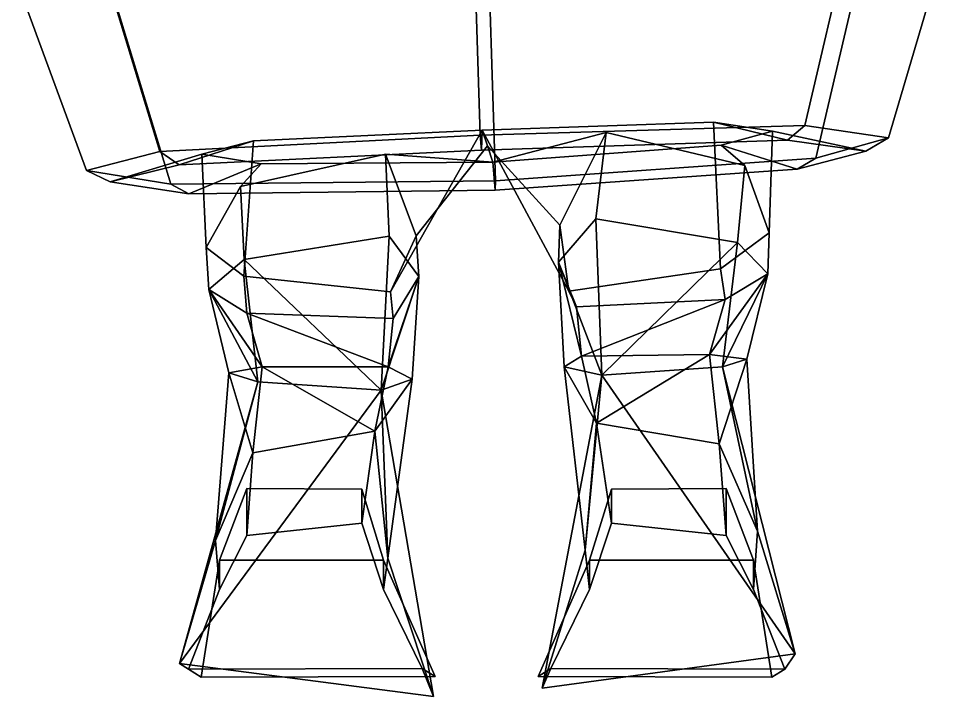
# Model space of a CAD drawing. Extents: x -189 to 176, y -159 to 408.
# Drawn here: x -136.4 to 129.7, y -158.6 to 36.4 of the extents above; entities that cross this region are included whole.
import ezdxf

# ---------------------------------------------------------------- set-up
doc = ezdxf.new("R2010")
doc.units = 0

msp = doc.modelspace()

# ---------------------------------------------------------------- linework, layer by layer
for points in [[(-3.702699, 2.779785, 114.847794), (89.605637, 5.62413, 82.817078), (102.288383, 60.120331, 85.847206), (-5.492039, 57.652649, 117.618668)], [(102.288383, 60.120331, 85.847206), (89.605637, 5.62413, 82.817078), (113.63961, 2.032791, -0.302801), (129.699814, 56.665985, 2.799332)], [(-3.702699, 2.779785, 114.847794), (-5.492039, 57.652649, 117.618668), (-112.033249, 51.427872, 81.278229), (-95.834572, -1.896973, 78.8638)], [(113.63961, 2.032791, -0.302801), (92.77581, -3.785568, -91.81752), (105.458557, 50.710632, -88.787392), (129.699814, 56.665985, 2.799332)], [(-112.033249, 51.427872, 81.278229), (-136.40947, 45.873123, -2.873673), (-116.833344, -7.314728, -5.216098), (-95.834572, -1.896973, 78.8638)], [(92.77581, -3.785568, -91.81752), (0.703844, -10.299683, -127.894302), (-1.087817, 44.579224, -125.123955), (105.458557, 50.710632, -88.787392)], [(-116.833344, -7.314728, -5.216098), (-136.40947, 45.873123, -2.873673), (-108.863075, 42.018173, -93.356369), (-92.664398, -11.306656, -95.770798)], [(-92.664398, -11.306656, -95.770798), (-108.863075, 42.018173, -93.356369), (-1.087817, 44.579224, -125.123955), (0.703844, -10.299683, -127.894302)], [(-3.702699, 2.779785, 114.847794), (-3.361768, -1.473648, 102.332512), (84.573685, 1.398071, 74.108055), (89.605637, 5.62413, 82.817078)], [(-3.361768, -1.473648, 102.332512), (-3.2029, 4.288437, 81.531982), (63.328045, 6.542435, 58.538158), (84.573685, 1.398071, 74.108055)], [(-3.2029, 4.288437, 81.531982), (21.696672, -42.07637, 44.966366), (65.34713, -35.631454, 28.680681), (63.328045, 6.542435, 58.538158)], [(63.328045, 6.542435, 58.538158), (65.34713, -35.631454, 28.680681), (79.285019, -25.270477, -7.052794), (80.27758, 3.967941, -0.845916)], [(84.573685, 1.398071, 74.108055), (63.328045, 6.542435, 58.538158), (80.27758, 3.967941, -0.845916), (107.1297, -1.793518, -0.623698)], [(89.605637, 5.62413, 82.817078), (84.573685, 1.398071, 74.108055), (107.1297, -1.793518, -0.623698), (113.63961, 2.032791, -0.302801)], [(-3.702699, 2.779785, 114.847794), (-95.834572, -1.896973, 78.8638), (-90.265045, -5.693054, 70.380783), (-3.361768, -1.473648, 102.332512)], [(-3.361768, -1.473648, 102.332512), (-90.265045, -5.693054, 70.380783), (-68.904243, 1.179352, 55.719189), (-3.2029, 4.288437, 81.531982)], [(-3.2029, 4.288437, 81.531982), (-68.904243, 1.179352, 55.719189), (-71.623627, -37.715805, 26.734999), (-29.459885, -42.273415, 47.127586)], [(-1.668123, -0.267075, -3.013917), (-3.2029, 4.288437, 81.531982), (-29.459885, -42.273415, 47.127586), (-22.143652, -26.109062, -10.071004)], [(19.117222, -23.049347, -11.603789), (21.696672, -42.07637, 44.966366), (-3.2029, 4.288437, 81.531982), (-1.668123, -0.267075, -3.013917)], [(19.117222, -23.049347, -11.603789), (-1.668123, -0.267075, -3.013917), (-0.071842, -5.005157, -90.947861), (32.464989, 3.562119, -66.146767)], [(65.544868, -0.037537, -63.579628), (72.346542, -5.966431, -43.54285), (32.464989, 3.562119, -66.146767), (-0.071842, -5.005157, -90.947861)], [(18.814613, -33.72776, -20.63069), (19.117222, -23.049347, -11.603789), (32.464989, 3.562119, -66.146767), (29.495262, -21.271591, -43.466003)], [(70.252159, -28.045273, -31.673002), (29.495262, -21.271591, -43.466003), (32.464989, 3.562119, -66.146767), (72.346542, -5.966431, -43.54285)], [(80.27758, 3.967941, -0.845916), (79.285019, -25.270477, -7.052794), (72.346542, -5.966431, -43.54285), (65.544868, -0.037537, -63.579628)], [(107.1297, -1.793518, -0.623698), (80.27758, 3.967941, -0.845916), (65.544868, -0.037537, -63.579628), (87.379143, -6.929092, -80.435844)], [(-90.265045, -5.693054, 70.380783), (-110.091423, -10.603577, -5.254489), (-83.685478, -2.682083, -4.341334), (-68.904243, 1.179352, 55.719189)], [(-68.904243, 1.179352, 55.719189), (-83.685478, -2.682083, -4.341334), (-82.504807, -29.522919, -10.680696), (-71.623627, -37.715805, 26.734999)], [(113.63961, 2.032791, -0.302801), (107.1297, -1.793518, -0.623698), (87.379143, -6.929092, -80.435844), (92.77581, -3.785568, -91.81752)], [(-95.834572, -1.896973, 78.8638), (-116.833344, -7.314728, -5.216098), (-110.091423, -10.603577, -5.254489), (-90.265045, -5.693054, 70.380783)], [(-0.071842, -5.005157, -90.947861), (-1.668123, -0.267075, -3.013917), (-22.143652, -26.109062, -10.071004), (-30.965717, -2.688416, -66.983063)], [(87.379143, -6.929092, -80.435844), (65.544868, -0.037537, -63.579628), (-0.071842, -5.005157, -90.947861), (0.537827, -13.048401, -112.483505)], [(-110.091423, -10.603577, -5.254489), (-87.459579, -14.020203, -84.163116), (-66.687416, -5.40062, -66.398598), (-83.685478, -2.682083, -4.341334)], [(-87.459579, -14.020203, -84.163116), (0.537827, -13.048401, -112.483505), (-0.071842, -5.005157, -90.947861), (-66.687416, -5.40062, -66.398598)], [(-83.685478, -2.682083, -4.341334), (-66.687416, -5.40062, -66.398598), (-72.602417, -11.98555, -47.43692), (-82.504807, -29.522919, -10.680696)], [(-66.687416, -5.40062, -66.398598), (-0.071842, -5.005157, -90.947861), (-30.965717, -2.688416, -66.983063), (-72.602417, -11.98555, -47.43692)], [(-71.585701, -32.968704, -34.895832), (-72.602417, -11.98555, -47.43692), (-30.965717, -2.688416, -66.983063), (-29.90218, -26.232841, -42.899841)], [(-21.409981, -37.831665, -18.721582), (-29.90218, -26.232841, -42.899841), (-30.965717, -2.688416, -66.983063), (-22.143652, -26.109062, -10.071004)], [(92.77581, -3.785568, -91.81752), (87.379143, -6.929092, -80.435844), (0.537827, -13.048401, -112.483505), (0.703844, -10.299683, -127.894302)], [(-116.833344, -7.314728, -5.216098), (-92.664398, -11.306656, -95.770798), (-87.459579, -14.020203, -84.163116), (-110.091423, -10.603577, -5.254489)], [(78.925514, -37.116562, -15.263827), (70.252159, -28.045273, -31.673002), (72.346542, -5.966431, -43.54285), (79.285019, -25.270477, -7.052794)], [(-92.664398, -11.306656, -95.770798), (0.703844, -10.299683, -127.894302), (0.537827, -13.048401, -112.483505), (-87.459579, -14.020203, -84.163116)], [(-81.759735, -41.566978, -19.105328), (-82.504807, -29.522919, -10.680696), (-72.602417, -11.98555, -47.43692), (-71.585701, -32.968704, -34.895832)], [(31.195684, -66.239426, -39.184864), (18.814613, -33.72776, -20.63069), (29.495262, -21.271591, -43.466003)], [(31.195684, -66.239426, -39.184864), (29.495262, -21.271591, -43.466003), (70.252159, -28.045273, -31.673002)], [(23.954592, -46.536316, 2.634259), (21.696672, -42.07637, 44.966366), (19.117222, -23.049347, -11.603789), (18.814613, -33.72776, -20.63069)], [(-32.158535, -70.497444, -37.61235), (-71.585701, -32.968704, -34.895832), (-29.90218, -26.232841, -42.899841)], [(-32.158535, -70.497444, -37.61235), (-29.90218, -26.232841, -42.899841), (-21.409981, -37.831665, -18.721582)], [(-28.709103, -49.90696, 4.359538), (-21.409981, -37.831665, -18.721582), (-22.143652, -26.109062, -10.071004), (-29.459885, -42.273415, 47.127586)], [(66.650719, -44.467354, -1.707835), (78.925514, -37.116562, -15.263827), (79.285019, -25.270477, -7.052794), (65.34713, -35.631454, 28.680681)], [(65.87159, -63.828064, -28.774868), (31.195684, -66.239426, -39.184864), (70.252159, -28.045273, -31.673002)], [(65.87159, -63.828064, -28.774868), (70.252159, -28.045273, -31.673002), (78.925514, -37.116562, -15.263827)], [(-70.810196, -48.35688, -4.177238), (-71.623627, -37.715805, 26.734999), (-82.504807, -29.522919, -10.680696), (-81.759735, -41.566978, -19.105328)], [(-67.62751, -68.111519, -30.624378), (-81.759735, -41.566978, -19.105328), (-71.585701, -32.968704, -34.895832)], [(-67.62751, -68.111519, -30.624378), (-71.585701, -32.968704, -34.895832), (-32.158535, -70.497444, -37.61235)], [(25.427092, -60.778358, 2.463511), (23.954592, -46.536316, 2.634259), (18.814613, -33.72776, -20.63069)], [(25.427092, -60.778358, 2.463511), (18.814613, -33.72776, -20.63069), (20.402721, -63.771423, -18.607883)], [(20.402721, -63.771423, -18.607883), (18.814613, -33.72776, -20.63069), (31.195684, -66.239426, -39.184864)], [(23.954592, -46.536316, 2.634259), (66.650719, -44.467354, -1.707835), (65.34713, -35.631454, 28.680681), (21.696672, -42.07637, 44.966366)], [(62.122002, -60.278374, -1.703423), (78.925514, -37.116562, -15.263827), (66.650719, -44.467354, -1.707835)], [(62.122002, -60.278374, -1.703423), (72.943581, -61.628189, -14.011942), (78.925514, -37.116562, -15.263827)], [(72.943581, -61.628189, -14.011942), (65.87159, -63.828064, -28.774868), (78.925514, -37.116562, -15.263827)], [(-28.709103, -49.90696, 4.359538), (-29.459885, -42.273415, 47.127586), (-71.623627, -37.715805, 26.734999), (-70.810196, -48.35688, -4.177238)], [(-23.292759, -67.361313, -16.044188), (-32.158535, -70.497444, -37.61235), (-21.409981, -37.831665, -18.721582)], [(-30.217756, -63.829651, 4.470648), (-23.292759, -67.361313, -16.044188), (-21.409981, -37.831665, -18.721582)], [(-30.217756, -63.829651, 4.470648), (-21.409981, -37.831665, -18.721582), (-28.709103, -49.90696, 4.359538)], [(-66.366005, -63.777451, -3.270429), (-70.810196, -48.35688, -4.177238), (-81.759735, -41.566978, -19.105328)], [(-66.366005, -63.777451, -3.270429), (-81.759735, -41.566978, -19.105328), (-76.015015, -65.566452, -16.598595)], [(-76.015015, -65.566452, -16.598595), (-81.759735, -41.566978, -19.105328), (-67.62751, -68.111519, -30.624378)], [(25.427092, -60.778358, 2.463511), (66.650719, -44.467354, -1.707835), (23.954592, -46.536316, 2.634259)], [(25.427092, -60.778358, 2.463511), (62.122002, -60.278374, -1.703423), (66.650719, -44.467354, -1.707835)], [(-30.217756, -63.829651, 4.470648), (-28.709103, -49.90696, 4.359538), (-70.810196, -48.35688, -4.177238)], [(-30.217756, -63.829651, 4.470648), (-70.810196, -48.35688, -4.177238), (-66.366005, -63.777451, -3.270429)], [(29.671394, -80.0634, 3.53149), (25.427092, -60.778358, 2.463511), (20.402721, -63.771423, -18.607883)], [(29.671394, -80.0634, 3.53149), (62.122002, -60.278374, -1.703423), (25.427092, -60.778358, 2.463511)], [(64.980171, -85.987885, -0.371), (62.122002, -60.278374, -1.703423), (29.671394, -80.0634, 3.53149)], [(64.980171, -85.987885, -0.371), (72.943581, -61.628189, -14.011942), (62.122002, -60.278374, -1.703423)], [(-69.038147, -88.566208, -1.460769), (-66.366005, -63.777451, -3.270429), (-76.015015, -65.566452, -16.598595)], [(-69.038147, -88.566208, -1.460769), (-34.012848, -82.349571, 5.075564), (-66.366005, -63.777451, -3.270429)], [(-34.012848, -82.349571, 5.075564), (-30.217756, -63.829651, 4.470648), (-66.366005, -63.777451, -3.270429)], [(-34.012848, -82.349571, 5.075564), (-23.292759, -67.361313, -16.044188), (-30.217756, -63.829651, 4.470648)], [(26.484367, -116.514992, -9.658961), (29.671394, -80.0634, 3.53149), (20.402721, -63.771423, -18.607883)], [(26.484367, -116.514992, -9.658961), (20.402721, -63.771423, -18.607883), (31.195684, -66.239426, -39.184864)], [(86.794777, -146.34108, -18.203316), (31.195684, -66.239426, -39.184864), (65.87159, -63.828064, -28.774868)], [(75.970833, -111.092461, -6.303369), (72.943581, -61.628189, -14.011942), (64.980171, -85.987885, -0.371)], [(75.970833, -111.092461, -6.303369), (65.87159, -63.828064, -28.774868), (72.943581, -61.628189, -14.011942)], [(86.794777, -146.34108, -18.203316), (65.87159, -63.828064, -28.774868), (75.970833, -111.092461, -6.303369)], [(-79.843239, -113.756233, -7.83391), (-69.038147, -88.566208, -1.460769), (-76.015015, -65.566452, -16.598595)], [(-79.843239, -113.756233, -7.83391), (-76.015015, -65.566452, -16.598595), (-67.62751, -68.111519, -30.624378)], [(14.055295, -156.215485, -24.32155), (26.484367, -116.514992, -9.658961), (31.195684, -66.239426, -39.184864)], [(14.055295, -156.215485, -24.32155), (31.195684, -66.239426, -39.184864), (86.794777, -146.34108, -18.203316)], [(-90.145164, -149.163696, -19.984793), (-79.843239, -113.756233, -7.83391), (-67.62751, -68.111519, -30.624378)], [(-90.145164, -149.163696, -19.984793), (-67.62751, -68.111519, -30.624378), (-32.158535, -70.497444, -37.61235)], [(-30.242014, -118.884918, -7.256486), (-23.292759, -67.361313, -16.044188), (-34.012848, -82.349571, 5.075564)], [(-30.242014, -118.884918, -7.256486), (-32.158535, -70.497444, -37.61235), (-23.292759, -67.361313, -16.044188)], [(-17.16885, -158.621475, -20.288544), (-90.145164, -149.163696, -19.984793), (-32.158535, -70.497444, -37.61235)], [(-17.16885, -158.621475, -20.288544), (-32.158535, -70.497444, -37.61235), (-30.242014, -118.884918, -7.256486)], [(-34.012848, -82.349571, 5.075564), (-69.038147, -88.566208, -1.460769), (-70.777412, -112.334427, 35.947453), (-37.787899, -108.736435, 35.947453)], [(-30.242014, -118.884918, -7.256486), (-34.012848, -82.349571, 5.075564), (-37.787899, -108.736435, 35.947453), (-31.473774, -127.827744, 43.725594)], [(26.484367, -116.514992, -9.658961), (27.673773, -127.827744, 43.725594), (33.987896, -108.736435, 35.947453), (29.671394, -80.0634, 3.53149)], [(29.671394, -80.0634, 3.53149), (33.987896, -108.736435, 35.947453), (66.977409, -112.334427, 35.947453), (64.980171, -85.987885, -0.371)], [(75.970833, -111.092461, -6.303369), (64.980171, -85.987885, -0.371), (66.977409, -112.334427, 35.947453), (74.813721, -127.827744, 43.725594)], [(-79.843239, -113.756233, -7.83391), (-78.613716, -127.827744, 43.725594), (-70.777412, -112.334427, 35.947453), (-69.038147, -88.566208, -1.460769)], [(-31.473774, -119.444244, 102.617195), (-37.787899, -98.998032, 87.801697), (-70.777412, -98.812729, 87.801697), (-78.613716, -119.444244, 102.617195)], [(-78.613716, -119.444244, 102.617195), (-70.777412, -98.812729, 87.801697), (-70.777412, -112.334427, 35.947453), (-78.613716, -127.827744, 43.725594)], [(-37.787899, -98.998032, 87.801697), (-37.787899, -108.736435, 35.947453), (-70.777412, -112.334427, 35.947453), (-70.777412, -98.812729, 87.801697)], [(-31.473774, -119.444244, 102.617195), (-31.473774, -127.827744, 43.725594), (-37.787899, -108.736435, 35.947453), (-37.787899, -98.998032, 87.801697)], [(27.673773, -119.444244, 102.617195), (74.813721, -119.444244, 102.617195), (66.977409, -98.812729, 87.801697), (33.987896, -98.998032, 87.801697)], [(27.673773, -119.444244, 102.617195), (33.987896, -98.998032, 87.801697), (33.987896, -108.736435, 35.947453), (27.673773, -127.827744, 43.725594)], [(33.987896, -98.998032, 87.801697), (66.977409, -98.812729, 87.801697), (66.977409, -112.334427, 35.947453), (33.987896, -108.736435, 35.947453)], [(74.813721, -119.444244, 102.617195), (74.813721, -127.827744, 43.725594), (66.977409, -112.334427, 35.947453), (66.977409, -98.812729, 87.801697)], [(86.794777, -146.34108, -18.203316), (75.970833, -111.092461, -6.303369), (74.813721, -127.827744, 43.725594), (83.794151, -150.723206, 36.317848)], [(-90.145164, -149.163696, -19.984793), (-87.594154, -150.723206, 36.317848), (-78.613716, -127.827744, 43.725594), (-79.843239, -113.756233, -7.83391)], [(14.055295, -156.215485, -24.32155), (16.610764, -150.61731, 32.613968), (27.673773, -127.827744, 43.725594), (26.484367, -116.514992, -9.658961)], [(-83.890282, -153.02951, 102.617195), (-78.613716, -119.444244, 102.617195), (-78.613716, -127.827744, 43.725594), (-87.594154, -150.723206, 36.317848)], [(-16.70689, -152.844193, 102.617195), (-31.473774, -119.444244, 102.617195), (-78.613716, -119.444244, 102.617195), (-83.890282, -153.02951, 102.617195)], [(-17.16885, -158.621475, -20.288544), (-30.242014, -118.884918, -7.256486), (-31.473774, -127.827744, 43.725594), (-20.410763, -150.61731, 32.613968)], [(-16.70689, -152.844193, 102.617195), (-20.410763, -150.61731, 32.613968), (-31.473774, -127.827744, 43.725594), (-31.473774, -119.444244, 102.617195)], [(12.906889, -152.844193, 102.617195), (80.090286, -153.02951, 102.617195), (74.813721, -119.444244, 102.617195), (27.673773, -119.444244, 102.617195)], [(12.906889, -152.844193, 102.617195), (27.673773, -119.444244, 102.617195), (27.673773, -127.827744, 43.725594), (16.610764, -150.61731, 32.613968)], [(80.090286, -153.02951, 102.617195), (83.794151, -150.723206, 36.317848), (74.813721, -127.827744, 43.725594), (74.813721, -119.444244, 102.617195)], [(86.794777, -146.34108, -18.203316), (83.794151, -150.723206, 36.317848), (16.610764, -150.61731, 32.613968), (14.055295, -156.215485, -24.32155)], [(-90.145164, -149.163696, -19.984793), (-17.16885, -158.621475, -20.288544), (-20.410763, -150.61731, 32.613968), (-87.594154, -150.723206, 36.317848)], [(-83.890282, -153.02951, 102.617195), (-87.594154, -150.723206, 36.317848), (-20.410763, -150.61731, 32.613968), (-16.70689, -152.844193, 102.617195)], [(80.090286, -153.02951, 102.617195), (12.906889, -152.844193, 102.617195), (16.610764, -150.61731, 32.613968), (83.794151, -150.723206, 36.317848)]]:
    msp.add_3dface(points)

doc.saveas('drawing.dxf')
